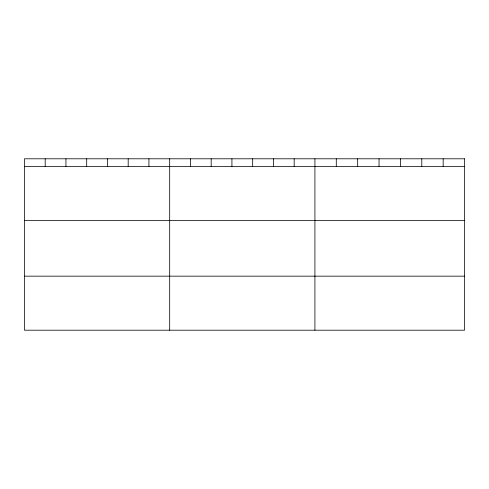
<?xml version="1.0" encoding="UTF-8"?>
<svg xmlns="http://www.w3.org/2000/svg" width="489" height="489" viewBox="0 0 489 489"><rect width="100%" height="100%" fill="white"/><g stroke="black" fill="none" stroke-linecap="round" stroke-linejoin="round"><path stroke-width="0.73" d="M24.45 166.443L464.55 166.443M24.45 220.484L464.55 220.484M24.45 276.163L464.55 276.163M443.175 158.797L443.175 166.443M421.799 158.797L421.799 166.443M400.424 158.797L400.424 166.443M379.042 158.797L379.042 166.443M357.667 158.797L357.667 166.443M336.291 158.797L336.291 166.443M314.916 158.797L314.916 330.203M294.17 158.797L294.17 166.443M273.418 158.797L273.418 166.443M252.672 158.797L252.672 166.443M231.927 158.797L231.927 166.443M211.181 158.797L211.181 166.443M190.429 158.797L190.429 166.443M169.683 158.797L169.683 330.203M148.937 158.797L148.937 166.443M128.185 158.797L128.185 166.443M107.439 158.797L107.439 166.443M86.694 158.797L86.694 166.443M65.948 158.797L65.948 166.443M45.196 158.797L45.196 166.443M464.55 158.797L24.45 158.797L24.45 330.203L464.55 330.203L464.55 158.797"/></g></svg>
